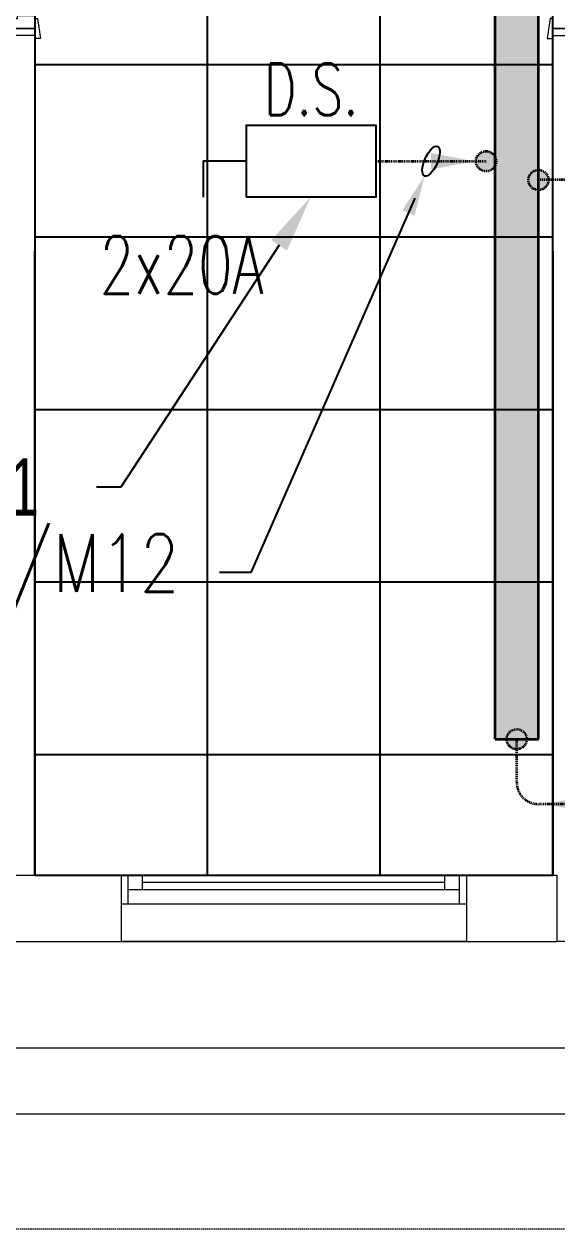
# Model space of a CAD drawing. Extents: x -178977 to 231842, y -29287 to 19916.
# Drawn here: x 23939 to 25790, y -14060 to -9870 of the extents above; entities that cross this region are included whole.
import ezdxf
from ezdxf import colors
from ezdxf.entities.mleader import LeaderData, LeaderLine
from ezdxf.enums import TextEntityAlignment as Align
from ezdxf.math import Vec2, Vec3

# ---------------------------------------------------------------- set-up
doc = ezdxf.new("R2010")
doc.units = 0
doc.header["$LTSCALE"] = 0.25
for name, pattern in [('01-First Floor-FUR$0$HIDDEN', [9.525, 6.35, -3.175]), ('DASHDOT', [25.4, 12.7, -6.35, 0, -6.35]), ('HIDDEN', [9.525, 6.35, -3.175])]:
    doc.linetypes.add(name, pattern=pattern)
for name, color, linetype, lineweight in [('01-First Floor-FUR$0$Aluminum', 251, 'Continuous', 5), ('01-First Floor-FUR$0$Proj', 251, 'Continuous', 5), ('01-First Floor-FUR$0$Walls', 251, 'Continuous', 5), ('01-First Floor-FUR$0$Wooden Joinery', 251, 'Continuous', 5), ('E-LITE-CIRC', 6, 'Continuous', 25), ('E-LITE-CLNG-CNDT', 6, 'DASHDOT', 35), ('E-POWR-CIRC-NUMB', 6, 'Continuous', 25), ('E-POWR-CLNG-CNDT', 6, 'DASHDOT', 35), ('E-POWR-CTRL-NUMB', 6, 'Continuous', 25), ('E-POWR-FLOR-CNDT @ 100', 6, 'HIDDEN', 25), ('E-POWR-TEXT', 6, 'Continuous', 25), ('T-CABL-TRAY', 60, 'Continuous', 35)]:
    doc.layers.add(name, color=color, linetype=linetype, lineweight=lineweight)
for name, color, linetype in [('01-First Floor-FUR$0$FALSE CEILING', 251, 'Continuous'), ('01-First Floor-FUR$0$X-WHITE glass', 255, 'Continuous'), ('E-POWR-IDEN', 101, 'Continuous'), ('e-powr-swch @ 100', 191, 'Continuous')]:
    doc.layers.add(name, color=color, linetype=linetype)
doc.styles.add('DC_Elc_Romans', font='elc_romans.shx', dxfattribs={"width": 0.7})
doc.styles.add('DC_SIMPLEX', font='SIMPLEX.shx', dxfattribs={"width": 0.7})

# ---------------------------------------------------------------- blocks, each defined once
blk = doc.blocks.new('01-First Floor-FUR$0$A$C72370EFE')
at = {"layer": '01-First Floor-FUR$0$Wooden Joinery'}
for p, q in [((-0.01, -0.04), (-0.02, -0.04)), ((-0.01, -0.03), (-0.01, -0.07)), ((0, -0.03), (-0.01, -0.03)), ((0.04, -0.03), (0.05, -0.03)), ((0.05, -0.03), (0.05, -0.07)), ((0.05, -0.04), (0.06, -0.04)), ((-0.05, -0.07), (-0.05, -0.16)), ((-0.03, -0.07), (-0.03, -0.16)), ((-0.01, -0.06), (-0.02, -0.06)), ((0, -0.07), (-0.01, -0.07)), ((0.04, -0.07), (0.05, -0.07)), ((0.05, -0.06), (0.06, -0.06)), ((0.07, -0.07), (0.07, -0.16)), ((0.09, -0.07), (0.09, -0.16)), ((-0.01, -0.17), (-0.02, -0.17)), ((-0.01, -0.19), (-0.02, -0.19)), ((-0.01, -0.17), (-0.01, -0.19)), ((0.05, -0.17), (0.06, -0.17)), ((0.05, -0.17), (0.05, -0.19)), ((0.05, -0.19), (0.06, -0.19))]:
    blk.add_line(p, q, dxfattribs=at)
for centre, radius, start, end in [((-0.02, -0.07), 0.03, 90, 180), ((0.06, -0.07), 0.03, 0, 90), ((-0.02, -0.07), 0.01, 90, 180), ((0.06, -0.07), 0.01, 0, 90), ((-0.02, -0.16), 0.03, 180, 270), ((-0.02, -0.16), 0.01, 180, 270), ((0.06, -0.16), 0.01, 270, 0), ((0.06, -0.16), 0.03, 270, 0)]:
    blk.add_arc(centre, radius, start, end, dxfattribs=at)
blk = doc.blocks.new('01-First Floor-FUR$0$A$C5DAD61B4')
at = {"layer": '01-First Floor-FUR$0$Wooden Joinery'}
for points in [[(80, 959.1), (80, 969.1), (10, 979.1), (10, 959.1)], [(940, 959.1), (940, 969.1), (1010, 979.1), (1010, 959.1)], [(70, 859.1), (70, 849.1), (0, 839.1), (0, 859.1)], [(120, 859.1), (120, 0), (80, 0), (80, 859.1)], [(950, 859.1), (950, 849.1), (1020, 839.1), (1020, 859.1)]]:
    blk.add_lwpolyline(points, close=True, dxfattribs=at)
for points in [[(45, 859.1), (45, 959.1), (20, 959.1), (20, 859.1), (45, 859.1)], [(45, 859.1), (80, 859.1), (80, 899.1), (90, 899.1), (90, 959.1), (45, 959.1), (45, 859.1)], [(975, 859.1), (940, 859.1), (940, 899.1), (930, 899.1), (930, 959.1), (975, 959.1), (975, 859.1)], [(975, 859.1), (975, 959.1), (1000, 959.1), (1000, 859.1), (975, 859.1)]]:
    blk.add_lwpolyline(points, dxfattribs=at)
blk.add_arc((80, 859.1), 860, 272.666, 0, dxfattribs=at)
at = {"layer": '01-First Floor-FUR$0$Wooden Joinery', "xscale": 999.9999999998854, "yscale": 999.9999999998854, "zscale": 999.9999999998854, "rotation": 180}
blk.add_blockref('01-First Floor-FUR$0$A$C72370EFE', (120, 0), dxfattribs=at)
blk = doc.blocks.new('01-First Floor-FUR')
at = {"layer": '01-First Floor-FUR$0$Aluminum'}
for p, q in [((24276, -12830.2), (25476, -12830)), ((24301, -12930), (24301, -12830)), ((24351, -12880), (24351, -12830)), ((25401, -12855), (24351, -12855)), ((25401, -12880), (25401, -12830)), ((25451, -12930), (25451, -12830)), ((24301, -12880), (25451, -12880)), ((24276, -12930, 0), (25476, -12930)), ((25476, -13060, 0), (24276, -13060, 0))]:
    blk.add_line(p, q, dxfattribs=at)
at = {"layer": '01-First Floor-FUR$0$FALSE CEILING', "linetype": 'Continuous'}
for p, q in [((24576, -12830), (24576, -2710)), ((25176, -12830), (25176, -2710)), ((23976, -10010), (25776, -10010)), ((23976, -10610), (25776, -10610)), ((23976, -11210), (25776, -11210)), ((23976, -11810), (25776, -11810)), ((23976, -12410), (25776, -12410))]:
    blk.add_line(p, q, dxfattribs=at)
at = {"layer": '01-First Floor-FUR$0$FALSE CEILING'}
blk.add_lwpolyline([(23976, -12830), (25776, -12830), (25776, -2710), (23976, -2710)], close=True, dxfattribs=at)
at = {"layer": '01-First Floor-FUR$0$Proj', "linetype": '01-First Floor-FUR$0$HIDDEN'}
blk.add_line((26989.8, -13057.4, 0), (25789.8, -13060, 0), dxfattribs=at)
at = {"layer": '01-First Floor-FUR$0$Proj'}
for p, q in [((19985.8, -13430), (34926.2, -13430)), ((19755.8, -13660), (35156.2, -13660))]:
    blk.add_line(p, q, dxfattribs=at)
at = {"layer": '01-First Floor-FUR$0$Proj', "linetype": '01-First Floor-FUR$0$HIDDEN', "ltscale": 3}
blk.add_lwpolyline([(48606, 9840), (-2814, 9840), (-2814, -14060), (48606, -14060)], dxfattribs=at)
blk.add_lwpolyline([(48606, 9840), (-2814, 9840), (-2814, -14060), (48606, -14060)], dxfattribs=at)
at = {"layer": '01-First Floor-FUR$0$Walls'}
for p, q in [((23976, -9910), (23876, -9910)), ((23976, -10660), (23976, -9910)), ((25776, -9910), (25776, -10610)), ((25776, -9910), (25876, -9910)), ((25776, -9910), (25776, -10660)), ((21606, -12830), (24826, -12830)), ((24276, -12830), (24276, -13060, 0)), ((24926, -12830), (25789.8, -12830)), ((25476, -12830), (25476, -13060, 0)), ((25789.8, -12830), (25789.8, -13060, 0)), ((21921, -13060), (25789.8, -13060, 0))]:
    blk.add_line(p, q, dxfattribs=at)
at = {"layer": '01-First Floor-FUR$0$X-WHITE glass', "color": 253, "lineweight": 30, "ltscale": 6, "true_color": 0x9898cc}
for p, q in [((23976, -12830), (23976, -10660)), ((25776, -10660), (25776, -12830))]:
    blk.add_line(p, q, dxfattribs=at)
at = {"layer": '01-First Floor-FUR$0$Wooden Joinery', "rotation": 270}
blk.add_blockref('01-First Floor-FUR$0$A$C5DAD61B4', (23016.9, -8910), dxfattribs=at)
at = {"layer": '01-First Floor-FUR$0$Wooden Joinery', "xscale": -1, "rotation": 90}
blk.add_blockref('01-First Floor-FUR$0$A$C5DAD61B4', (26735.1, -8910), dxfattribs=at)
blk = doc.blocks.new('*U122')
blk.add_lwpolyline([(-2.25, -2.5), (-2.25, 0), (2.25, 0), (2.25, -2.5)], close=True)
blk.add_lwpolyline([(-2.25, -1.25), (-3.75, -1.25), (-3.75, -2.5)])
at = {"layer": 'E-POWR-CIRC-NUMB', "style": 'DC_SIMPLEX', "width": 0.7, "flags": 8}
blk.add_attdef('CIRCUIT', (4.233, 3.688), '', height=2, rotation=360, dxfattribs=at)
at = {"layer": 'E-POWR-CTRL-NUMB', "style": 'DC_SIMPLEX', "width": 0.7, "flags": 8}
blk.add_attdef('AMPER', text='', height=2, rotation=360, dxfattribs=at).set_placement((4.233, 1.25), align=Align.MIDDLE_LEFT)
at = {"layer": 'E-POWR-IDEN', "style": 'DC_SIMPLEX', "width": 0.7, "flags": 8}
blk.add_attdef('TYPE', text='', height=1.8, rotation=180, dxfattribs=at).set_placement((0, -1.25), align=Align.MIDDLE_CENTER)
blk = doc.blocks.new('ARR0W')
at = {"color": 45}
blk.add_ellipse((0, 0), major_axis=(0.4, 0), ratio=0.4, dxfattribs=at)
at = {"color": 45, "ltscale": 0.5}
blk.add_solid([(-1.4, 0.167), (-0.4, 0), (-1.4, -0.167)], dxfattribs=at)
blk = doc.blocks.new('*U94')
blk.add_hatch(color=256).paths.add_polyline_path([(0, 0.287), (-1.5, 0), (0, -0.287)])
blk = doc.blocks.new('*U95')
blk.add_hatch(color=256).paths.add_polyline_path([(0, 0.287), (-1.5, 0), (0, -0.287)])
blk = doc.blocks.new('*U220')
at = {"lineweight": 0}
h = blk.add_hatch(dxfattribs=at)
h.set_pattern_fill('HEX', color=253, scale=8, angle=180, style=0)
h.set_pattern_definition([(180, (-23193.732, -3e-10), (6e-13, -43.99409), [25.4, -50.8]), (300, (-23193.732, -3e-10), (38.1, 21.997045), [25.4, -50.8]), (240, (-23219.132, -3e-10), (38.1, -21.997045), [25.4, -50.8])])
h.paths.add_polyline_path([(-11021.9, 150), (-11021.9, 0), (0, 0), (0, 150)])
at = {"color": 0}
for p, q in [((0, 150), (-11021.9, 150)), ((0, 0), (0, 150)), ((0, 0), (-11021.9, 0))]:
    blk.add_line(p, q, dxfattribs=at)

msp = doc.modelspace()

# ---------------------------------------------------------------- hatches: boundary and pattern name
at = {"layer": 'E-POWR-CLNG-CNDT'}
h = msp.add_hatch(color=256, dxfattribs=at)
h.dxf.hatch_style = 1
h.paths.add_polyline_path([(25508.7, -10347, 1), (25578.7, -10347, 1)])
h = msp.add_hatch(color=256, dxfattribs=at)
h.dxf.hatch_style = 1
h.paths.add_polyline_path([(25691, -10412.1, 1), (25761, -10412.1, 1)])
h = msp.add_hatch(color=256, dxfattribs=at)
h.dxf.hatch_style = 1
h.paths.add_polyline_path([(25615.4, -12356.9, 1), (25685.4, -12356.9, 1)])

# ---------------------------------------------------------------- linework, layer by layer
at = {"layer": 'E-POWR-CLNG-CNDT', "elevation": 0}
msp.add_lwpolyline([(25161.5, -10347), (25543.7, -10347)], dxfattribs=at)
at = {"layer": 'E-POWR-CLNG-CNDT'}
msp.add_lwpolyline([(29476, -10412.1), (25726, -10412.1)], dxfattribs=at)
at = {"layer": 'E-POWR-CLNG-CNDT', "elevation": -0.1}
msp.add_lwpolyline([(26412.6, -12883.5), (26209.1, -12883.5), (26174.5, -12646.7, 0.372355), (26100.3, -12582.5), (25725.4, -12582.5, -0.414214), (25650.4, -12507.5), (25650.4, -12356.9)], format="xyb", dxfattribs=at)
at = {"layer": 'E-POWR-CLNG-CNDT'}
for centre in [(25543.7, -10347, 0), (25726, -10412.1), (25650.4, -12356.9, -0.1)]:
    msp.add_circle(centre, 35, dxfattribs=at)

# ---------------------------------------------------------------- block references
at = {"layer": 'E-LITE-CLNG-CNDT'}
msp.add_blockref('01-First Floor-FUR', (0, 0), dxfattribs=at)
at = {"layer": 'E-POWR-FLOR-CNDT @ 100', "yscale": 100, "zscale": 100}
for name, p, xscale in [('*U95', (25352.6, -10347, 0), -100), ('*U94', (25896.6, -12582.5, -0.1), 100)]:
    msp.add_blockref(name, p, dxfattribs=dict(at, xscale=xscale))
at = {"layer": 'e-powr-swch @ 100'}
ref = msp.add_blockref('*U122', (24936.5, -10222, 0), dxfattribs=dict(at, xscale=100, yscale=100, zscale=100))
ref.add_attrib('TYPE', 'D.S.', dxfattribs={"layer": 'E-POWR-IDEN', "height": 180, "rotation": 360, "style": 'DC_SIMPLEX', "width": 0.7, "flags": 8}).set_placement((24936.5, -10097, 0), align=Align.MIDDLE_CENTER)
ref.add_attrib('AMPER', '2x20A', dxfattribs={"layer": 'E-POWR-CTRL-NUMB', "height": 200, "rotation": 360, "style": 'DC_SIMPLEX', "width": 0.7, "flags": 8}).set_placement((24201.4, -10707.5, 0), align=Align.MIDDLE_LEFT)
at = {"layer": 'T-CABL-TRAY', "linetype": 'Continuous', "rotation": 270}
msp.add_blockref('*U220', (25576, -12356.9), dxfattribs=at)

# ---------------------------------------------------------------- leaders
at = {"layer": 'E-LITE-CIRC'}
ml = msp.add_multileader_mtext('Standard', dxfattribs=at)
ml.set_content('{\\Fdc_el_romans|c0;\\W0.8;TO\\Fromans|c0; \\Fsimplex|c0;PP-F1/M12}', color=256, style='DC_SIMPLEX')
ml.set_leader_properties()
ml.set_arrow_properties(name='ARR0W')
ml.build(insert=Vec2(0, 0))
ml.multileader.update_dxf_attribs({"dogleg_length": 200, "arrow_head_size": 140, "scale": 100})
ctx = ml.context
ctx.base_point, ctx.scale, ctx.char_height, ctx.arrow_head_size, ctx.landing_gap_size, ctx.plane_origin, ctx.plane_x_axis, ctx.plane_y_axis = Vec3(22517.3, -11777.7), 100, 200, 140, 140, Vec3(32822.2, -953.5), Vec3(1, -0.000001, 0), Vec3(0.000001, 1, 0)
ctx.text_align_type = 2
notes = []
notes.append((ctx, [(1, (1, 1, 0), (24727, -11777.7), (-1, 0.000001, 0), 108.8, [(0, [(25352.6, -10347)], 0, [])])]))
ctx.mtext.insert, ctx.mtext.text_direction, ctx.mtext.rotation, ctx.mtext.alignment, ctx.mtext.flow_direction = Vec3(24478.2, -11644.3), Vec3(1, -0.000001, 0), 6.283185, 3, 5
at = {"layer": 'E-POWR-TEXT'}
ml = msp.add_multileader_mtext('Standard', dxfattribs=at)
ml.set_content('FOR EXHAUST FAN EF-1', color=256, style='DC_Elc_Romans')
ml.set_leader_properties(color=45)
ml.build(insert=Vec2(0, 0))
ml.multileader.update_dxf_attribs({"dogleg_length": 2, "arrow_head_size": 200, "scale": 100})
ctx = ml.context
ctx.base_point, ctx.scale, ctx.char_height, ctx.arrow_head_size, ctx.landing_gap_size, ctx.plane_origin = Vec3(21183.7, -11480, 0), 100, 200, 200, 200, Vec3(22751.3, -11299.2, 0)
ctx.text_align_type = 2
notes.append((ctx, [(1, (1, 1, 0), (24275.1, -11480, 0), (-1, 0), 84.7, [(0, [(24934.3, -10472, 0)], 0, [])])]))
ctx.mtext.insert, ctx.mtext.alignment, ctx.mtext.flow_direction = Vec3(23990.4, -11380, 0), 3, 5
for ctx, leaders in notes:
    for number, flags, end, landing, length, lines in leaders:
        leader = LeaderData()
        leader.index, (leader.has_last_leader_line, leader.has_dogleg_vector, leader.attachment_direction) = number, flags
        leader.last_leader_point, leader.dogleg_vector, leader.dogleg_length = Vec3(end), Vec3(landing), length
        for number, points, colour, breaks in lines:
            line = LeaderLine()
            line.index, line.vertices, line.color, line.breaks = number, Vec3.list(points), colors.encode_raw_color(colour), breaks
            leader.lines.append(line)
        ctx.leaders.append(leader)

doc.saveas('drawing.dxf')
